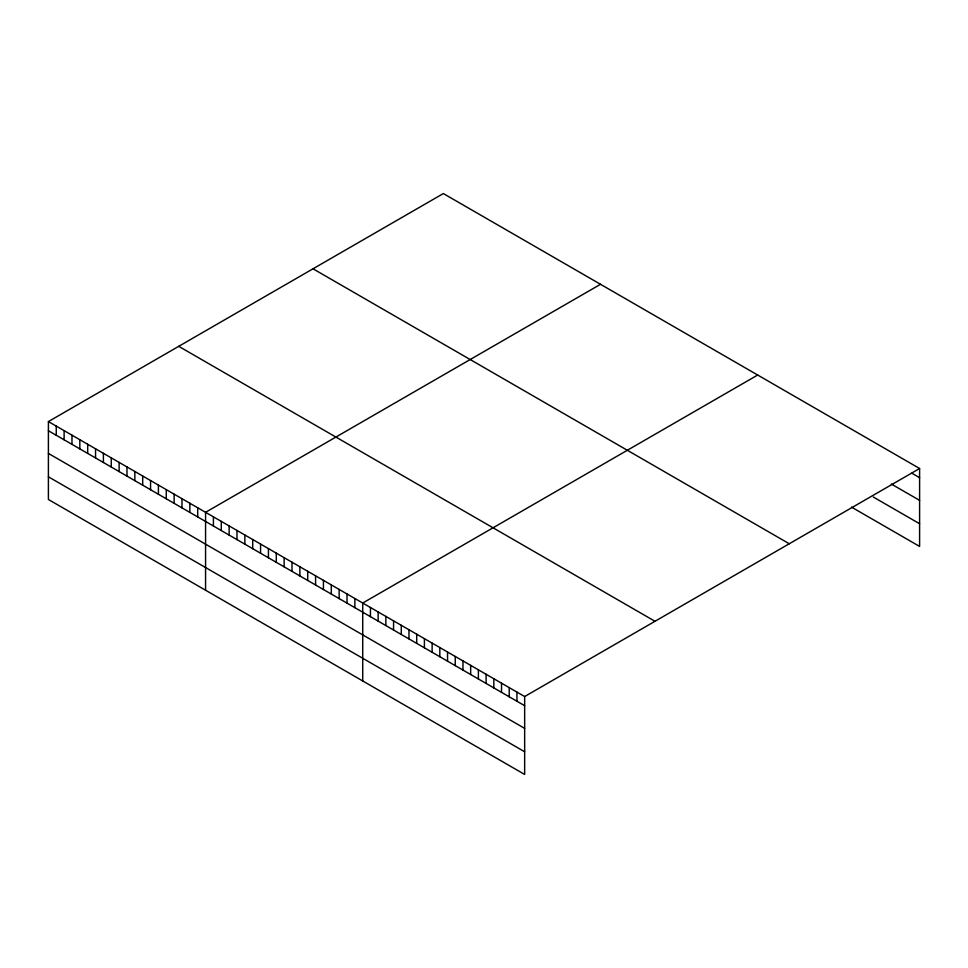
<?xml version="1.0" encoding="UTF-8"?>
<svg xmlns="http://www.w3.org/2000/svg" width="968" height="968" viewBox="0 0 968 968"><rect width="100%" height="100%" fill="white"/><g stroke="black" fill="none" stroke-linecap="round" stroke-linejoin="round"><path stroke-width="1.45" d="M48.4 421.576L524.656 696.536L524.656 774.448L48.4 499.488L48.4 421.576L443.344 193.552L919.6 468.512L919.6 546.424L851.489 507.111M600.511 284.289L205.567 512.314L205.567 590.226M757.678 375.027L362.722 603.04L362.722 680.964M524.656 696.536L919.6 468.512M911.892 473.219L919.6 477.672M891.322 484.036L919.6 500.359M873.33 497.032L919.6 523.736M313.015 268.801L789.271 543.762M178.729 346.326L654.985 621.287M48.4 430.736L524.656 705.696M48.4 453.423L524.656 728.384M48.4 476.8L524.656 751.761M516.936 692.084L516.936 701.243M509.228 687.631L509.228 696.791M501.521 683.178L501.521 692.338M493.813 678.725L493.813 687.885M486.093 674.273L486.093 683.432M478.386 669.82L478.386 678.979M470.678 665.367L470.678 674.527M462.97 660.914L462.97 670.086M455.25 656.461L455.25 665.633M447.543 652.021L447.543 661.18M439.835 647.568L439.835 656.727M432.127 643.115L432.127 652.275M424.407 638.662L424.407 647.822M416.7 634.209L416.7 643.369M408.992 629.757L408.992 638.916M401.284 625.304L401.284 634.463M393.565 620.851L393.565 630.011M385.857 616.398L385.857 625.558M378.149 611.945L378.149 621.105M370.441 607.493L370.441 616.664M354.869 598.514L354.869 607.674M347.016 593.977L347.016 603.137M339.151 589.439L339.151 598.599M331.298 584.902L331.298 594.062M323.433 580.364L323.433 589.524M315.58 575.827L315.58 584.987M307.715 571.289L307.715 580.449M299.862 566.752L299.862 575.912M291.997 562.214L291.997 571.374M284.144 557.677L284.144 566.837M276.291 553.139L276.291 562.299M268.426 548.602L268.426 557.762M260.573 544.064L260.573 553.224M252.708 539.527L252.708 548.687M244.856 534.989L244.856 544.149M236.991 530.452L236.991 539.624M229.138 525.914L229.138 535.086M221.285 521.377L221.285 530.549M213.42 516.839L213.42 526.011M197.702 507.776L197.702 516.936M189.849 503.239L189.849 512.399M181.984 498.701L181.984 507.861M174.131 494.164L174.131 503.324M166.278 489.626L166.278 498.786M158.413 485.089L158.413 494.249M150.56 480.551L150.56 489.711M142.695 476.014L142.695 485.174M134.842 471.476L134.842 480.636M126.977 466.939L126.977 476.099M119.124 462.401L119.124 471.561M111.26 457.864L111.26 467.024M103.407 453.326L103.407 462.486M95.554 448.789L95.554 457.949M87.689 444.251L87.689 453.411M79.836 439.714L79.836 448.886M71.971 435.176L71.971 444.348M64.118 430.639L64.118 439.811M56.253 426.101L56.253 435.273"/></g></svg>
